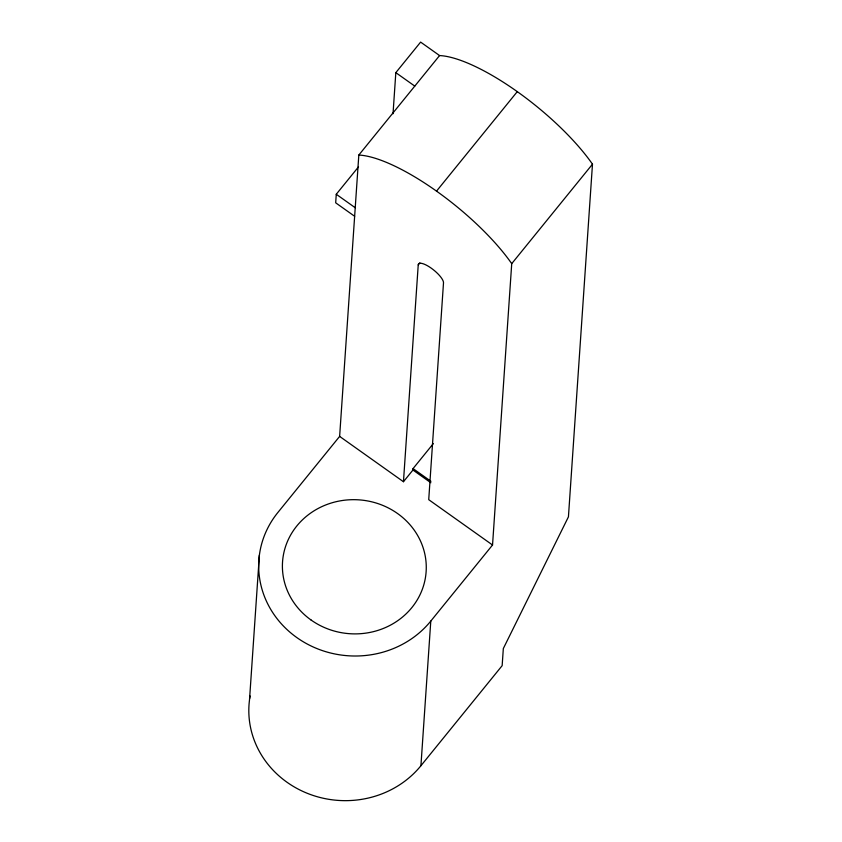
<?xml version="1.0" encoding="UTF-8"?>
<svg xmlns="http://www.w3.org/2000/svg" width="842" height="842" viewBox="0 0 842 842"><rect width="100%" height="100%" fill="white"/><g stroke="black" fill="none" stroke-linecap="round" stroke-linejoin="round"><path stroke-width="1.26" d="M259.378 555.162L249.516 699.807A95.683 89.199 3.9 0 0 308.74 793.88A95.683 89.199 3.9 0 0 420.926 765.725L502.158 665.654L503.327 648.54L568.434 516.841L592.484 164.169A115.954 35.048 39.1 0 0 439.577 55.561L420.621 42.1L395.824 72.644L393.025 113.754M358.492 166.884L336.263 194.26L335.684 202.817L354.64 216.278M592.484 164.169L511.726 263.651L492.538 545.006L430.788 621.08A95.683 89.199 3.9 0 1 296.858 637.594A95.683 89.199 3.9 0 1 277.881 512.483L339.631 436.398L358.818 155.054L439.577 55.561M339.631 436.398L403.455 481.729L418.232 264.904L419.874 262.883M403.455 481.729L412.948 470.025L413.054 468.594L433.325 443.618M420.926 765.725L430.788 621.08M436.514 191.145L517.262 91.662M395.824 72.644L414.78 86.105M336.263 194.26L355.219 207.721M413.054 468.594L430.946 481.308M412.948 470.025L430.851 482.74M492.538 545.006L428.725 499.674L443.502 282.859A15.819 4.778 39.1 0 0 431.262 268.177A15.819 4.778 39.1 0 0 418.232 264.904M249.695 698.534A95.683 89.199 3.9 0 1 250.116 695.976M358.818 155.054A115.954 35.048 39.1 0 1 511.726 263.651M311.108 620.038A71.959 67.086 3.9 0 0 425.747 575.518A71.959 67.086 3.9 0 0 326.149 504.79A71.959 67.086 3.9 0 0 311.108 620.038"/></g></svg>
